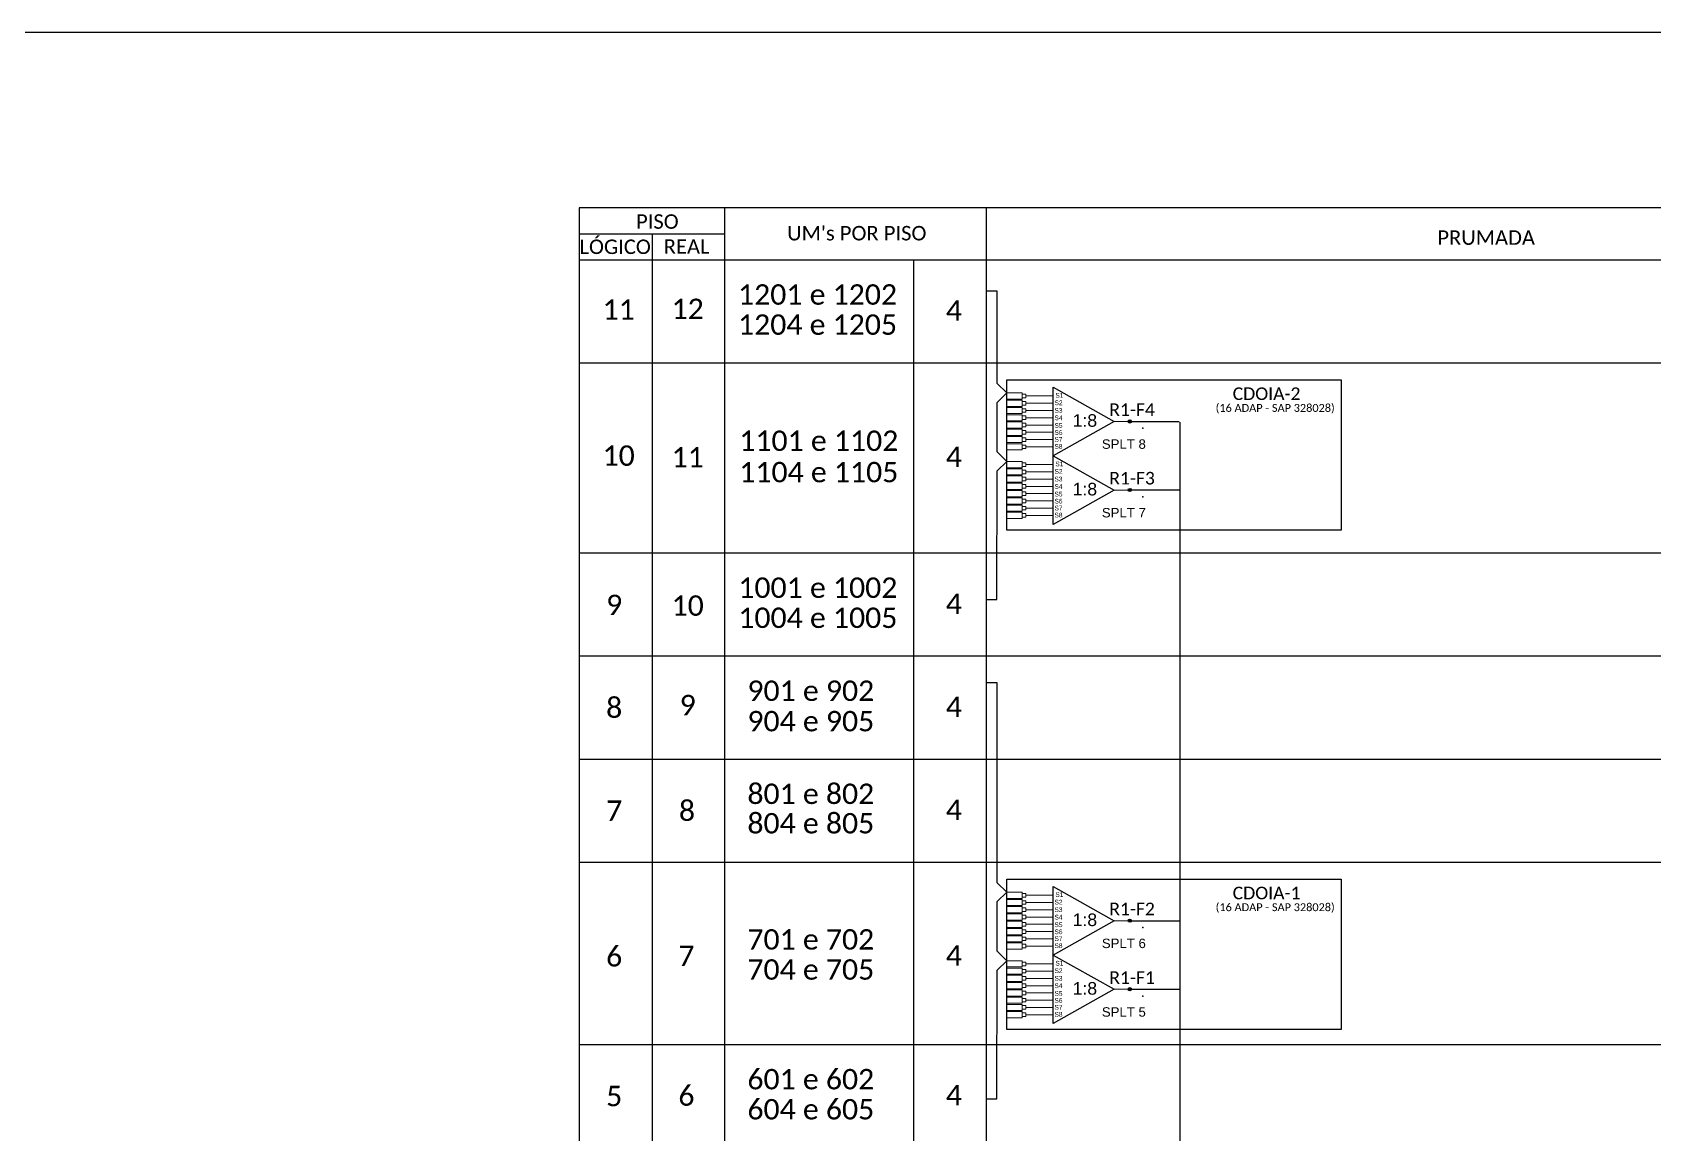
# Model space of a CAD drawing. Extents: x -4 to 837, y 1 to 595.
# Drawn here: x 375.4 to 633, y 420.3 to 595.3 of the extents above; entities that cross this region are included whole.
import ezdxf
from ezdxf.enums import TextEntityAlignment as Align

# ---------------------------------------------------------------- set-up
doc = ezdxf.new("R2010")
doc.units = 0
doc.styles.add('ARIAL', font='arial.ttf')
doc.styles.add('WMF-Calibri0', font='calibri.ttf')

# ---------------------------------------------------------------- blocks, each defined once
blk = doc.blocks.new('SPLITTER_')
blk.add_point((0, 0))
at = {"style": 'ARIAL', "flags": 4}
blk.add_attdef('SPLT', (0, -3.26), '', height=1.5, dxfattribs=at)
blk = doc.blocks.new('SPLT_1-8_SC-APC_ESQ')
at = {"color": 1}
blk.add_lwpolyline([(7.37, -2.1), (17.04, -7.55), (7.37, -13), (7.37, -2.1)], dxfattribs=at)
at = {"color": 3, "lineweight": 0}
for points in [[(2.41, -3.02), (0, -3.02)], [(2.41, -4), (0, -4)], [(2.41, -4.17), (0, -4.17)], [(2.41, -3.02), (2.41, -4)], [(2.41, -4.17), (2.41, -5.16)], [(2.99, -3.51), (7.37, -3.51)], [(7.37, -4.66), (2.99, -4.66)], [(2.41, -5.16), (0, -5.16)], [(2.41, -5.32), (0, -5.32)], [(2.41, -6.31), (0, -6.31)], [(2.41, -6.48), (0, -6.48)], [(2.41, -7.46), (0, -7.46)], [(2.41, -7.63), (0, -7.63)], [(2.41, -5.32), (2.41, -6.31)], [(2.41, -6.48), (2.41, -7.46)], [(2.41, -7.63), (2.41, -8.62)], [(7.37, -5.82), (2.99, -5.82)], [(7.37, -6.97), (2.99, -6.97)], [(2.41, -8.62), (0, -8.62)], [(2.41, -8.78), (0, -8.78)], [(2.41, -9.77), (0, -9.77)], [(2.41, -9.94), (0, -9.94)], [(2.41, -8.78), (2.41, -9.77)], [(2.41, -9.94), (2.41, -10.92)], [(7.37, -8.12), (2.99, -8.12)], [(7.37, -9.28), (2.99, -9.28)], [(2.41, -10.92), (0, -10.92)], [(2.41, -11.09), (0, -11.09)], [(2.41, -12.08), (0, -12.08)], [(2.41, -11.09), (2.41, -12.08)], [(7.37, -10.43), (2.99, -10.43)], [(7.37, -11.58), (2.99, -11.58)]]:
    blk.add_lwpolyline(points, dxfattribs=at)
for points in [[(2.99, -3.22), (2.41, -3.22), (2.41, -3.8), (2.99, -3.8)], [(2.99, -4.38), (2.41, -4.38), (2.41, -4.95), (2.99, -4.95)], [(2.99, -5.53), (2.41, -5.53), (2.41, -6.1), (2.99, -6.1)], [(2.99, -6.68), (2.41, -6.68), (2.41, -7.26), (2.99, -7.26)], [(2.99, -7.84), (2.41, -7.84), (2.41, -8.41), (2.99, -8.41)], [(2.99, -8.99), (2.41, -8.99), (2.41, -9.56), (2.99, -9.56)], [(2.99, -10.14), (2.41, -10.14), (2.41, -10.72), (2.99, -10.72)], [(2.99, -11.3), (2.41, -11.3), (2.41, -11.87), (2.99, -11.87)]]:
    blk.add_lwpolyline(points, close=True, dxfattribs=at)
at = {"color": 1, "lineweight": 0}
blk.add_lwpolyline([(17.04, -7.55), (19.26, -7.55)], dxfattribs=at)
at = {"color": 1, "style": 'ARIAL'}
for s, height, p in [('S2', 0.75, (7.56, -4.97)), ('S1', 0.75, (7.7, -3.78)), ('S3', 0.75, (7.55, -6.18)), ('S4', 0.75, (7.55, -7.36)), ('1:8', 2, (10.45, -8.4)), ('S5', 0.75, (7.55, -8.57)), ('S6', 0.75, (7.55, -9.69)), ('S7', 0.75, (7.55, -10.78)), ('S8', 0.75, (7.55, -11.9))]:
    blk.add_text(s, height=height, dxfattribs=at).set_placement(p)

msp = doc.modelspace()

# ---------------------------------------------------------------- hatches: boundary and pattern name
h = msp.add_hatch(color=3)
h.dxf.hatch_style = 1
edge = h.paths.add_edge_path()
edge.add_arc((549.79, 533.47), 0.256, 0, 360)
h = msp.add_hatch(color=3)
h.dxf.hatch_style = 1
edge = h.paths.add_edge_path()
edge.add_arc((549.79, 522.58), 0.256, 0, 360)
h = msp.add_hatch(color=3)
h.dxf.hatch_style = 1
edge = h.paths.add_edge_path()
edge.add_arc((549.79, 454.16), 0.256, 0, 360)
h = msp.add_hatch(color=3)
h.dxf.hatch_style = 1
edge = h.paths.add_edge_path()
edge.add_arc((549.79, 443.27), 0.256, 0, 360)

# ---------------------------------------------------------------- linework, layer by layer
for p, q in [((837.17, 595.26), (-3.83, 595.26)), ((462.32, 567.38), (462.32, 291.32)), ((515.48, 291.32), (515.48, 559.15))]:
    msp.add_line(p, q)
at = {"color": 0}
for points in [[(732.11, 567.38), (462.32, 567.38)], [(462.32, 563.26), (485.46, 563.26)], [(462.32, 559.15), (732.11, 559.15)]]:
    msp.add_lwpolyline(points, dxfattribs=at)
for points in [[(485.46, 291.32), (485.46, 567.38)], [(527.05, 291.32), (527.05, 567.38)], [(473.89, 563.26), (473.89, 291.32)], [(462.32, 542.78), (732.11, 542.78)], [(462.32, 512.58), (732.11, 512.58)], [(462.32, 496.21), (732.11, 496.21)], [(462.32, 479.84), (732.11, 479.84)], [(462.32, 463.47), (732.11, 463.47)], [(462.32, 434.51), (732.11, 434.51)]]:
    msp.add_lwpolyline(points)
at = {"color": 3}
for points in [[(527.04, 505.16), (528.69, 505.16), (528.7, 525.6), (530.27, 527.11), (528.7, 528.62), (528.7, 536.5), (530.27, 538), (528.7, 539.51), (528.7, 554.14), (527.05, 554.14)], [(527.04, 425.85), (528.69, 425.85), (528.7, 446.29), (530.27, 447.8), (528.7, 449.3), (528.7, 457.19), (530.27, 458.69), (528.7, 460.2), (528.7, 491.96), (527.05, 491.96)]]:
    msp.add_lwpolyline(points, dxfattribs=at)
at = {"color": 1}
for points in [[(530.27, 540.06), (583.4, 540.06), (583.4, 516.17), (530.27, 516.17)], [(530.27, 460.75), (583.4, 460.75), (583.4, 436.86), (530.27, 436.86)]]:
    msp.add_lwpolyline(points, close=True, dxfattribs=at)
at = {"color": 5, "linetype": 'Continuous', "ltscale": 4}
for points in [[(549.79, 533.47), (557.63, 533.47)], [(549.79, 522.58), (557.63, 522.58)], [(549.79, 454.16), (557.63, 454.16)], [(549.79, 443.27), (557.63, 443.27)]]:
    msp.add_lwpolyline(points, dxfattribs=at)
at = {"color": 5}
msp.add_lwpolyline([(608.92, 346.21), (608.92, 378.31), (557.8, 378.31), (557.8, 533.33)], dxfattribs=at)
at = {"color": 3}
for centre in [(549.79, 533.47), (549.79, 522.58), (549.79, 454.16), (549.79, 443.27)]:
    msp.add_circle(centre, 0.256, dxfattribs=at)

# ---------------------------------------------------------------- block references
for p in [(530.27, 541.02), (530.27, 530.12), (530.27, 461.71), (530.27, 450.81)]:
    msp.add_blockref('SPLT_1-8_SC-APC_ESQ', p)
ref = msp.add_blockref('SPLITTER_', (551.89, 532.38), dxfattribs=dict(xscale=-1))
ref.add_attrib('SPLT', 'SPLT 8', (545.36, 529.12), dxfattribs={"height": 1.5, "style": 'ARIAL'})
ref = msp.add_blockref('SPLITTER_', (551.89, 521.48), dxfattribs=dict(xscale=-1))
ref.add_attrib('SPLT', 'SPLT 7', (545.36, 518.22), dxfattribs={"height": 1.5, "style": 'ARIAL'})
at = {"color": 5}
ref = msp.add_blockref('SPLITTER_', (551.89, 453.07), dxfattribs=dict(at, xscale=-1))
ref.add_attrib('SPLT', 'SPLT 6', (545.36, 449.81), dxfattribs={"height": 1.5, "style": 'ARIAL'})
ref = msp.add_blockref('SPLITTER_', (551.89, 442.17), dxfattribs=dict(xscale=-1))
ref.add_attrib('SPLT', 'SPLT 5', (545.36, 438.91), dxfattribs={"height": 1.5, "style": 'ARIAL'})

# ---------------------------------------------------------------- texts
at = {"color": 0, "style": 'WMF-Calibri0'}
for s, p in [('     PISO', (467.28, 564.07)), ("UM's POR PISO", (495.35, 562.22)), ('  LÓGICO', (460.73, 560.06)), ('    REAL', (472.49, 560.1)), ('PRUMADA', (598.67, 561.52))]:
    msp.add_text(s, height=2.3, dxfattribs=at).set_placement(p)
at = {"color": 7, "style": 'WMF-Calibri0'}
for s, p in [('1201 e 1202', (487.54, 552.01)), ('1204 e 1205', (487.54, 547.23)), ('1101 e 1102', (487.74, 528.78)), ('1104 e 1105', (487.74, 523.8)), ('1001 e 1002', (487.59, 505.44)), ('1004 e 1005', (487.59, 500.66)), ('901 e 902', (489.03, 489.07)), ('904 e 905', (489.03, 484.24)), ('801 e 802', (489.03, 472.7)), ('804 e 805', (489.03, 468.02)), ('701 e 702', (489.03, 449.57)), ('704 e 705', (489.03, 444.79)), ('601 e 602', (489.03, 427.37)), ('604 e 605', (489.03, 422.59))]:
    msp.add_text(s, height=3.24, dxfattribs=at).set_placement(p)
for s, p in [('11', (468.57, 551.23)), ('12', (479.54, 551.35)), ('10', (468.57, 528.04)), ('11', (479.54, 527.78)), ('10', (479.54, 504.22)), ('9', (479.54, 488.41))]:
    msp.add_text(s, height=3.24, dxfattribs=at).set_placement(p, align=Align.MIDDLE_CENTER)
at = {"color": 1, "style": 'WMF-Calibri0'}
for s, p in [('CDOIA-2', (566.15, 536.87)), ('CDOIA-1', (566.15, 457.56))]:
    msp.add_text(s, height=2, dxfattribs=at).set_placement(p)
at = {"color": 5, "style": 'WMF-Calibri0'}
for s, p in [('R1-F4', (546.54, 534.34)), ('R1-F3', (546.54, 523.45)), ('R1-F2', (546.54, 455.03)), ('R1-F1', (546.54, 444.13))]:
    msp.add_text(s, height=2, dxfattribs=at).set_placement(p)
at = {"color": 1, "style": 'WMF-Calibri0'}
for p in [(572.9, 534.99), (572.9, 455.68)]:
    msp.add_text('(16 ADAP - SAP 328028)', height=1.25, dxfattribs=at).set_placement(p, align=Align.CENTER)
at = {"color": 7, "style": 'WMF-Calibri0', "flags": 4}
for tag, p in [('4', (521.85, 551.08)), ('4', (521.85, 527.85)), ('9', (467.86, 504.32)), ('4', (521.85, 504.51)), ('8', (467.86, 488.01)), ('4', (521.85, 488.14)), ('7', (467.86, 471.64)), ('8', (479.43, 471.64)), ('4', (521.85, 471.77)), ('6', (467.86, 448.51)), ('7', (479.34, 448.59)), ('4', (521.85, 448.64)), ('5', (467.86, 426.31)), ('6', (479.34, 426.39)), ('4', (521.85, 426.44))]:
    msp.add_attdef(tag, text='XX', height=3.24, dxfattribs=at).set_placement(p, align=Align.MIDDLE_CENTER)

doc.saveas('drawing.dxf')
